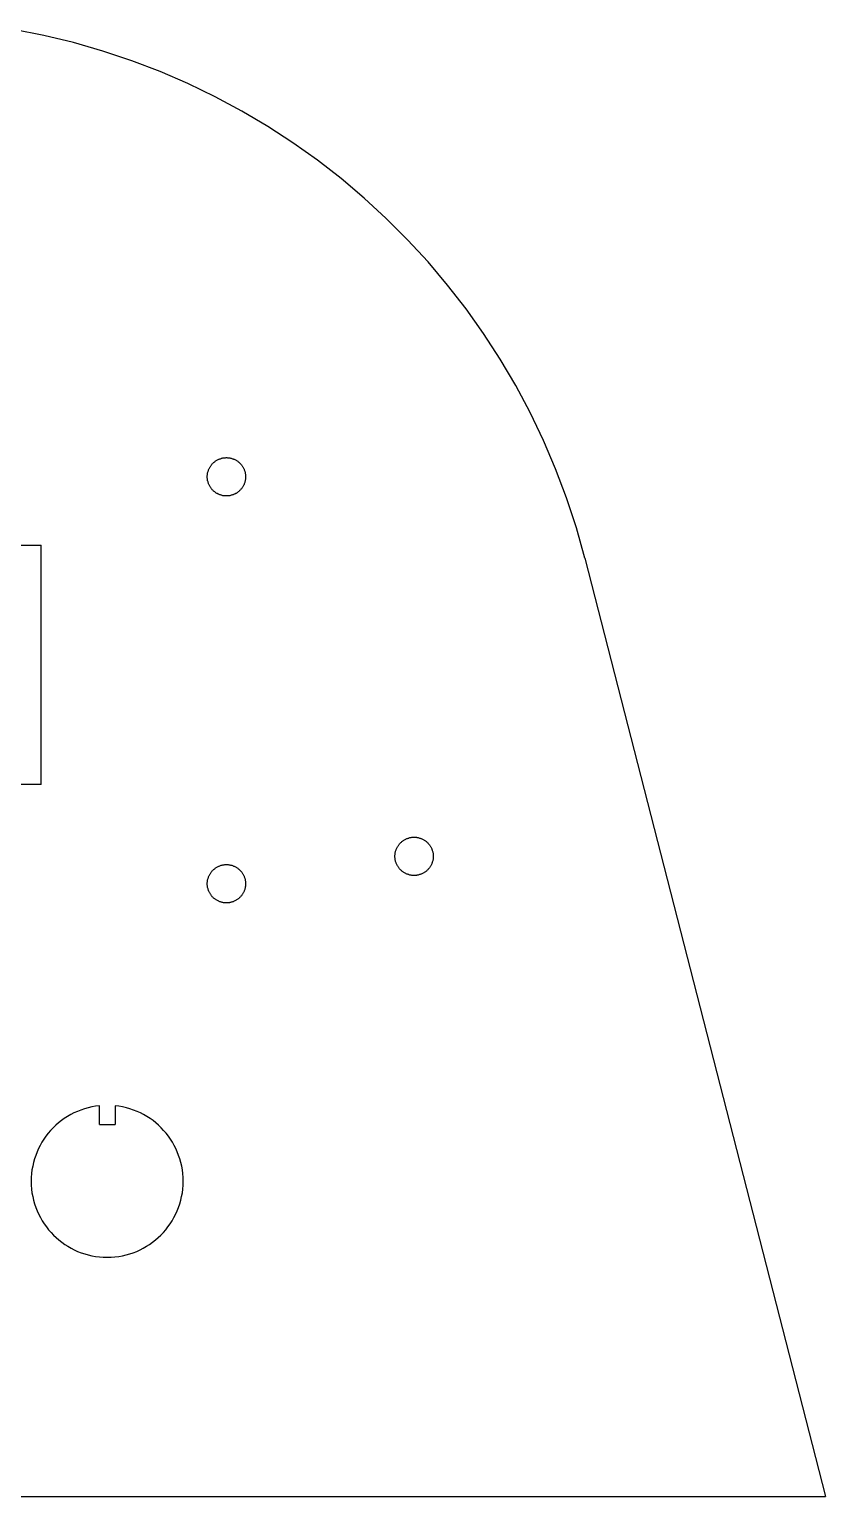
# Model space of a CAD drawing. Extents: x 0 to 453, y 0 to 124.
# Drawn here: x 386.5 to 452.9, y 0.4 to 122.9 of the extents above; entities that cross this region are included whole.
import ezdxf

# ---------------------------------------------------------------- set-up
doc = ezdxf.new("R2010")
doc.units = 0
doc.layers.get('0').update_dxf_attribs({"linetype": 'CONTINUOUS'})

msp = doc.modelspace()

# ---------------------------------------------------------------- linework, layer by layer
at = {"color": 1}
for points in [[(432.85, 78.73), (432.14, 81.27), (431.32, 83.76), (430.41, 86.19), (429.39, 88.57), (428.28, 90.89), (427.08, 93.15), (425.78, 95.35), (424.4, 97.48), (422.94, 99.55), (421.39, 101.54), (419.76, 103.47), (418.06, 105.32), (416.28, 107.1), (414.43, 108.8), (412.51, 110.42), (410.53, 111.96), (408.48, 113.41), (406.38, 114.78), (404.21, 116.06), (401.99, 117.26), (399.72, 118.35), (397.41, 119.36), (395.04, 120.26), (392.63, 121.07), (390.18, 121.78), (387.69, 122.38), (385.17, 122.88)], [(402.14, 86.91), (402.19, 86.94), (402.24, 86.96), (402.29, 86.99), (402.34, 87.01), (402.39, 87.03), (402.44, 87.04), (402.49, 87.06), (402.54, 87.08), (402.59, 87.09), (402.65, 87.1), (402.7, 87.11), (402.75, 87.11), (402.81, 87.12), (402.86, 87.12), (402.91, 87.13), (402.97, 87.13), (403.02, 87.12), (403.07, 87.12), (403.13, 87.11), (403.18, 87.11), (403.23, 87.1), (403.28, 87.09), (403.34, 87.08), (403.39, 87.06), (403.44, 87.04), (403.49, 87.03), (403.54, 87.01), (403.59, 86.99), (403.64, 86.96), (403.69, 86.94), (403.74, 86.91)], [(401.34, 85.53), (401.34, 85.58), (401.34, 85.64), (401.35, 85.69), (401.35, 85.75), (401.36, 85.8), (401.37, 85.85), (401.39, 85.9), (401.4, 85.96), (401.41, 86.01), (401.43, 86.06), (401.45, 86.11), (401.47, 86.16), (401.49, 86.21), (401.52, 86.26), (401.54, 86.3), (401.57, 86.35), (401.6, 86.39), (401.63, 86.44), (401.66, 86.48), (401.69, 86.52), (401.72, 86.57), (401.76, 86.61), (401.8, 86.65), (401.83, 86.68), (401.87, 86.72), (401.92, 86.75), (401.96, 86.79), (402, 86.82), (402.05, 86.85), (402.09, 86.88), (402.14, 86.91)], [(403.74, 86.91), (403.79, 86.88), (403.83, 86.85), (403.88, 86.82), (403.92, 86.79), (403.96, 86.75), (404, 86.72), (404.04, 86.68), (404.08, 86.65), (404.12, 86.61), (404.15, 86.57), (404.19, 86.52), (404.22, 86.48), (404.25, 86.44), (404.28, 86.39), (404.31, 86.35), (404.34, 86.3), (404.36, 86.26), (404.39, 86.21), (404.41, 86.16), (404.43, 86.11), (404.45, 86.06), (404.46, 86.01), (404.48, 85.96), (404.49, 85.9), (404.5, 85.85), (404.51, 85.8), (404.52, 85.75), (404.53, 85.69), (404.53, 85.64), (404.54, 85.58), (404.54, 85.53)], [(402.14, 84.14), (402.09, 84.17), (402.05, 84.2), (402, 84.23), (401.96, 84.26), (401.92, 84.3), (401.87, 84.33), (401.83, 84.37), (401.8, 84.41), (401.76, 84.45), (401.72, 84.49), (401.69, 84.53), (401.66, 84.57), (401.63, 84.61), (401.6, 84.66), (401.57, 84.7), (401.54, 84.75), (401.52, 84.8), (401.49, 84.85), (401.47, 84.89), (401.45, 84.94), (401.43, 84.99), (401.41, 85.04), (401.4, 85.1), (401.39, 85.15), (401.37, 85.2), (401.36, 85.25), (401.35, 85.31), (401.35, 85.36), (401.34, 85.42), (401.34, 85.47), (401.34, 85.53)], [(404.54, 85.53), (404.54, 85.47), (404.53, 85.42), (404.53, 85.36), (404.52, 85.31), (404.51, 85.25), (404.5, 85.2), (404.49, 85.15), (404.48, 85.1), (404.46, 85.04), (404.45, 84.99), (404.43, 84.94), (404.41, 84.89), (404.39, 84.85), (404.36, 84.8), (404.34, 84.75), (404.31, 84.7), (404.28, 84.66), (404.25, 84.61), (404.22, 84.57), (404.19, 84.53), (404.15, 84.49), (404.12, 84.45), (404.08, 84.41), (404.04, 84.37), (404, 84.33), (403.96, 84.3), (403.92, 84.26), (403.88, 84.23), (403.83, 84.2), (403.79, 84.17), (403.74, 84.14)], [(403.74, 84.14), (403.69, 84.12), (403.64, 84.09), (403.59, 84.07), (403.54, 84.05), (403.49, 84.03), (403.44, 84.01), (403.39, 83.99), (403.34, 83.98), (403.28, 83.97), (403.23, 83.95), (403.18, 83.95), (403.13, 83.94), (403.07, 83.93), (403.02, 83.93), (402.97, 83.93), (402.91, 83.93), (402.86, 83.93), (402.81, 83.93), (402.75, 83.94), (402.7, 83.95), (402.65, 83.95), (402.59, 83.97), (402.54, 83.98), (402.49, 83.99), (402.44, 84.01), (402.39, 84.03), (402.34, 84.05), (402.29, 84.07), (402.24, 84.09), (402.19, 84.12), (402.14, 84.14)], [(349.02, 79.82), (387.49, 79.82)], [(387.49, 59.84), (387.49, 79.82)], [(432.85, 78.73), (452.94, 0.38)], [(387.49, 59.84), (349.02, 59.84)], [(417, 53.84), (417, 53.9), (417, 53.95), (417.01, 54), (417.02, 54.06), (417.02, 54.11), (417.03, 54.17), (417.05, 54.22), (417.06, 54.27), (417.08, 54.32), (417.09, 54.37), (417.11, 54.42), (417.13, 54.47), (417.15, 54.52), (417.18, 54.57), (417.2, 54.62), (417.23, 54.66), (417.26, 54.71), (417.29, 54.75), (417.32, 54.8), (417.35, 54.84), (417.38, 54.88), (417.42, 54.92), (417.46, 54.96), (417.5, 55), (417.54, 55.03), (417.58, 55.07), (417.62, 55.1), (417.66, 55.14), (417.71, 55.17), (417.75, 55.2), (417.8, 55.22)], [(417.8, 55.22), (417.85, 55.25), (417.9, 55.28), (417.95, 55.3), (418, 55.32), (418.05, 55.34), (418.1, 55.36), (418.15, 55.37), (418.2, 55.39), (418.25, 55.4), (418.31, 55.41), (418.36, 55.42), (418.41, 55.43), (418.47, 55.43), (418.52, 55.44), (418.57, 55.44), (418.63, 55.44), (418.68, 55.44), (418.73, 55.43), (418.79, 55.43), (418.84, 55.42), (418.89, 55.41), (418.94, 55.4), (419, 55.39), (419.05, 55.37), (419.1, 55.36), (419.15, 55.34), (419.2, 55.32), (419.25, 55.3), (419.3, 55.28), (419.35, 55.25), (419.4, 55.22)], [(419.4, 55.22), (419.45, 55.2), (419.49, 55.17), (419.54, 55.14), (419.58, 55.1), (419.62, 55.07), (419.66, 55.03), (419.7, 55), (419.74, 54.96), (419.78, 54.92), (419.81, 54.88), (419.85, 54.84), (419.88, 54.8), (419.91, 54.75), (419.94, 54.71), (419.97, 54.66), (420, 54.62), (420.02, 54.57), (420.05, 54.52), (420.07, 54.47), (420.09, 54.42), (420.11, 54.37), (420.12, 54.32), (420.14, 54.27), (420.15, 54.22), (420.17, 54.17), (420.18, 54.11), (420.18, 54.06), (420.19, 54), (420.19, 53.95), (420.2, 53.9), (420.2, 53.84)], [(401.34, 51.55), (401.34, 51.61), (401.34, 51.66), (401.35, 51.72), (401.35, 51.77), (401.36, 51.82), (401.37, 51.88), (401.39, 51.93), (401.4, 51.98), (401.41, 52.03), (401.43, 52.08), (401.45, 52.13), (401.47, 52.18), (401.49, 52.23), (401.52, 52.28), (401.54, 52.33), (401.57, 52.37), (401.6, 52.42), (401.63, 52.46), (401.66, 52.51), (401.69, 52.55), (401.72, 52.59), (401.76, 52.63), (401.8, 52.67), (401.83, 52.71), (401.87, 52.74), (401.92, 52.78), (401.96, 52.81), (402, 52.85), (402.05, 52.88), (402.09, 52.91), (402.14, 52.94)], [(402.14, 52.94), (402.19, 52.96), (402.24, 52.99), (402.29, 53.01), (402.34, 53.03), (402.39, 53.05), (402.44, 53.07), (402.49, 53.09), (402.54, 53.1), (402.59, 53.11), (402.65, 53.12), (402.7, 53.13), (402.75, 53.14), (402.81, 53.15), (402.86, 53.15), (402.91, 53.15), (402.97, 53.15), (403.02, 53.15), (403.07, 53.15), (403.13, 53.14), (403.18, 53.13), (403.23, 53.12), (403.28, 53.11), (403.34, 53.1), (403.39, 53.09), (403.44, 53.07), (403.49, 53.05), (403.54, 53.03), (403.59, 53.01), (403.64, 52.99), (403.69, 52.96), (403.74, 52.94)], [(403.74, 52.94), (403.79, 52.91), (403.83, 52.88), (403.88, 52.85), (403.92, 52.81), (403.96, 52.78), (404, 52.74), (404.04, 52.71), (404.08, 52.67), (404.12, 52.63), (404.15, 52.59), (404.19, 52.55), (404.22, 52.51), (404.25, 52.46), (404.28, 52.42), (404.31, 52.37), (404.34, 52.33), (404.36, 52.28), (404.39, 52.23), (404.41, 52.18), (404.43, 52.13), (404.45, 52.08), (404.46, 52.03), (404.48, 51.98), (404.49, 51.93), (404.5, 51.88), (404.51, 51.82), (404.52, 51.77), (404.53, 51.72), (404.53, 51.66), (404.54, 51.61), (404.54, 51.55)], [(417.8, 52.46), (417.75, 52.48), (417.71, 52.51), (417.66, 52.55), (417.62, 52.58), (417.58, 52.61), (417.54, 52.65), (417.5, 52.68), (417.46, 52.72), (417.42, 52.76), (417.38, 52.8), (417.35, 52.84), (417.32, 52.88), (417.29, 52.93), (417.26, 52.97), (417.23, 53.02), (417.2, 53.06), (417.18, 53.11), (417.15, 53.16), (417.13, 53.21), (417.11, 53.26), (417.09, 53.31), (417.08, 53.36), (417.06, 53.41), (417.05, 53.46), (417.03, 53.51), (417.02, 53.57), (417.02, 53.62), (417.01, 53.68), (417, 53.73), (417, 53.79), (417, 53.84)], [(420.2, 53.84), (420.2, 53.79), (420.19, 53.73), (420.19, 53.68), (420.18, 53.62), (420.18, 53.57), (420.17, 53.51), (420.15, 53.46), (420.14, 53.41), (420.12, 53.36), (420.11, 53.31), (420.09, 53.26), (420.07, 53.21), (420.05, 53.16), (420.02, 53.11), (420, 53.06), (419.97, 53.02), (419.94, 52.97), (419.91, 52.93), (419.88, 52.88), (419.85, 52.84), (419.81, 52.8), (419.78, 52.76), (419.74, 52.72), (419.7, 52.68), (419.66, 52.65), (419.62, 52.61), (419.58, 52.58), (419.54, 52.55), (419.49, 52.51), (419.45, 52.48), (419.4, 52.46)], [(402.14, 50.17), (402.09, 50.2), (402.05, 50.23), (402, 50.26), (401.96, 50.29), (401.92, 50.32), (401.87, 50.36), (401.83, 50.4), (401.8, 50.43), (401.76, 50.47), (401.72, 50.51), (401.69, 50.55), (401.66, 50.6), (401.63, 50.64), (401.6, 50.68), (401.57, 50.73), (401.54, 50.78), (401.52, 50.82), (401.49, 50.87), (401.47, 50.92), (401.45, 50.97), (401.43, 51.02), (401.41, 51.07), (401.4, 51.12), (401.39, 51.17), (401.37, 51.23), (401.36, 51.28), (401.35, 51.33), (401.35, 51.39), (401.34, 51.44), (401.34, 51.5), (401.34, 51.55)], [(404.54, 51.55), (404.54, 51.5), (404.53, 51.44), (404.53, 51.39), (404.52, 51.33), (404.51, 51.28), (404.5, 51.23), (404.49, 51.17), (404.48, 51.12), (404.46, 51.07), (404.45, 51.02), (404.43, 50.97), (404.41, 50.92), (404.39, 50.87), (404.36, 50.82), (404.34, 50.78), (404.31, 50.73), (404.28, 50.68), (404.25, 50.64), (404.22, 50.6), (404.19, 50.55), (404.15, 50.51), (404.12, 50.47), (404.08, 50.43), (404.04, 50.4), (404, 50.36), (403.96, 50.32), (403.92, 50.29), (403.88, 50.26), (403.83, 50.23), (403.79, 50.2), (403.74, 50.17)], [(419.4, 52.46), (419.35, 52.43), (419.3, 52.4), (419.25, 52.38), (419.2, 52.36), (419.15, 52.34), (419.1, 52.32), (419.05, 52.31), (419, 52.29), (418.94, 52.28), (418.89, 52.27), (418.84, 52.26), (418.79, 52.25), (418.73, 52.25), (418.68, 52.24), (418.63, 52.24), (418.57, 52.24), (418.52, 52.24), (418.47, 52.25), (418.41, 52.25), (418.36, 52.26), (418.31, 52.27), (418.25, 52.28), (418.2, 52.29), (418.15, 52.31), (418.1, 52.32), (418.05, 52.34), (418, 52.36), (417.95, 52.38), (417.9, 52.4), (417.85, 52.43), (417.8, 52.46)], [(403.74, 50.17), (403.69, 50.14), (403.64, 50.12), (403.59, 50.09), (403.54, 50.07), (403.49, 50.05), (403.44, 50.03), (403.39, 50.02), (403.34, 50), (403.28, 49.99), (403.23, 49.98), (403.18, 49.97), (403.13, 49.96), (403.07, 49.96), (403.02, 49.96), (402.97, 49.95), (402.91, 49.95), (402.86, 49.96), (402.81, 49.96), (402.75, 49.96), (402.7, 49.97), (402.65, 49.98), (402.59, 49.99), (402.54, 50), (402.49, 50.02), (402.44, 50.03), (402.39, 50.05), (402.34, 50.07), (402.29, 50.09), (402.24, 50.12), (402.19, 50.14), (402.14, 50.17)], [(392.34, 33.02), (392.01, 32.98), (391.7, 32.92), (391.39, 32.85), (391.08, 32.77), (390.79, 32.66), (390.5, 32.55), (390.21, 32.42), (389.94, 32.28), (389.67, 32.12), (389.41, 31.96), (389.17, 31.78), (388.93, 31.59), (388.7, 31.39), (388.48, 31.18), (388.27, 30.95), (388.07, 30.72), (387.88, 30.48), (387.71, 30.23), (387.54, 29.98), (387.39, 29.71), (387.26, 29.44), (387.13, 29.16), (387.02, 28.87), (386.92, 28.58), (386.84, 28.28), (386.77, 27.97), (386.71, 27.66), (386.67, 27.35), (386.65, 27.03), (386.64, 26.71), (386.65, 26.39)], [(392.34, 31.46), (392.34, 33.02)], [(399.32, 26.39), (399.33, 26.71), (399.32, 27.03), (399.3, 27.35), (399.26, 27.66), (399.21, 27.97), (399.14, 28.28), (399.05, 28.58), (398.95, 28.87), (398.84, 29.16), (398.72, 29.44), (398.58, 29.71), (398.43, 29.98), (398.26, 30.23), (398.09, 30.48), (397.9, 30.72), (397.7, 30.95), (397.49, 31.18), (397.28, 31.39), (397.05, 31.59), (396.81, 31.78), (396.56, 31.96), (396.3, 32.12), (396.03, 32.28), (395.76, 32.42), (395.48, 32.55), (395.19, 32.66), (394.89, 32.77), (394.59, 32.85), (394.27, 32.92), (393.96, 32.98), (393.64, 33.02)], [(393.64, 33.02), (393.64, 31.46)], [(392.34, 31.46), (393.64, 31.46)], [(386.65, 26.39), (386.67, 26.06), (386.71, 25.74), (386.77, 25.43), (386.84, 25.12), (386.93, 24.82), (387.03, 24.52), (387.14, 24.23), (387.27, 23.95), (387.41, 23.68), (387.56, 23.41), (387.73, 23.15), (387.91, 22.91), (388.1, 22.67), (388.3, 22.44), (388.51, 22.22), (388.73, 22.01), (388.96, 21.81), (389.2, 21.62), (389.45, 21.44), (389.7, 21.28), (389.97, 21.13), (390.24, 20.99), (390.52, 20.86), (390.81, 20.75), (391.11, 20.65), (391.41, 20.56), (391.71, 20.49), (392.02, 20.44), (392.34, 20.4), (392.66, 20.37), (392.99, 20.37)], [(392.99, 20.37), (393.31, 20.37), (393.63, 20.4), (393.95, 20.44), (394.26, 20.49), (394.57, 20.56), (394.87, 20.65), (395.16, 20.75), (395.45, 20.86), (395.73, 20.99), (396, 21.13), (396.27, 21.28), (396.53, 21.44), (396.77, 21.62), (397.01, 21.81), (397.24, 22.01), (397.47, 22.22), (397.68, 22.44), (397.88, 22.67), (398.06, 22.91), (398.24, 23.15), (398.41, 23.41), (398.56, 23.68), (398.7, 23.95), (398.83, 24.23), (398.94, 24.52), (399.04, 24.82), (399.13, 25.12), (399.2, 25.43), (399.26, 25.74), (399.3, 26.06), (399.32, 26.39)], [(0.28, 0.38), (452.94, 0.38)]]:
    msp.add_lwpolyline(points, dxfattribs=at)
for points in [[(404.54, 85.53)], [(420.2, 53.84)], [(404.54, 51.55)]]:
    msp.add_lwpolyline(points, close=True, dxfattribs=at)

doc.saveas('drawing.dxf')
